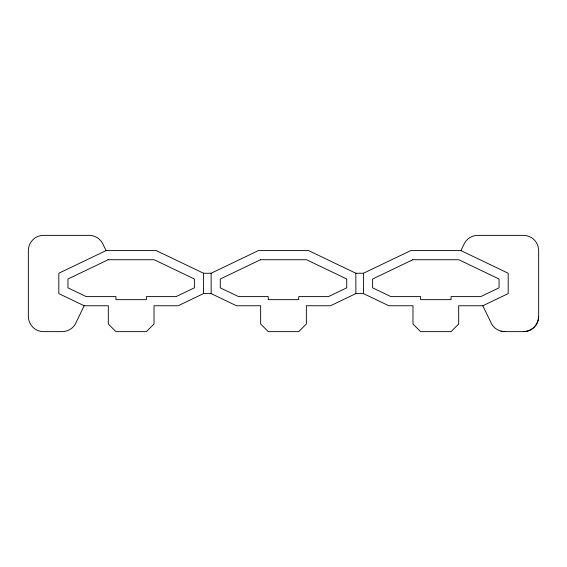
<?xml version="1.0" encoding="UTF-8"?>
<svg xmlns="http://www.w3.org/2000/svg" width="567" height="567" viewBox="0 0 567 567"><rect width="100%" height="100%" fill="white"/><g stroke="black" fill="none" stroke-linecap="round" stroke-linejoin="round"><path stroke-width="0.85" d="M500.895 331.121L504.836 331.638L523.419 331.638A15.231 15.231 0 0 0 538.65 316.407L538.65 250.593L538.133 246.652A15.231 15.231 0 0 0 523.419 235.362L477.811 235.362A15.231 15.231 0 0 0 464.621 242.981L460.921 250.593L410.742 250.593L363.475 273.244L355.856 273.244L308.59 250.593L258.41 250.593L211.144 273.244L203.525 273.244L156.258 250.593L106.079 250.593L58.812 273.244L58.812 293.6L84.164 305.748L108.325 305.748L108.325 324.019L115.937 331.638L146.399 331.638L154.018 324.019L154.018 305.748L178.18 305.748L203.525 293.6L211.144 293.6L236.489 305.748L260.65 305.748L260.65 324.019L268.269 331.638L298.731 331.638L306.35 324.019L306.35 305.748L330.511 305.748L355.856 293.6L363.475 293.6L388.82 305.748L412.982 305.748L412.982 324.019L420.601 331.638L451.063 331.638L458.675 324.019L458.675 305.748L482.836 305.748L508.188 293.6L508.188 273.244L460.921 250.593M84.164 305.748L75.354 324.019A15.231 15.231 0 0 1 62.164 331.638L43.581 331.638A15.231 15.231 0 0 1 28.35 316.407L28.35 250.593A15.231 15.231 0 0 1 43.581 235.362L89.189 235.362A15.231 15.231 0 0 1 102.379 242.981L106.079 250.593M482.836 305.748L491.646 324.019A15.231 15.231 0 0 0 504.836 331.638M363.475 273.244L363.475 293.6M355.856 273.244L355.856 293.6M211.144 273.244L211.144 293.6M203.525 273.244L203.525 293.6M538.643 316.4A15.231 15.231 0 0 1 523.412 331.631M108.155 259.729L67.948 278.999L67.948 287.845L86.241 296.605L115.937 296.605L115.937 299.652L146.399 299.652L146.399 296.605L176.103 296.605L194.389 287.845L194.389 278.999L154.181 259.729L108.155 259.729M260.487 259.729L220.28 278.999L220.28 287.845L238.565 296.605L268.269 296.605L268.269 299.652L298.731 299.652L298.731 296.605L328.435 296.605L346.721 287.845L346.721 278.999L306.513 259.729L260.487 259.729M412.819 259.729L372.611 278.999L372.611 287.845L390.897 296.605L420.601 296.605L420.601 299.652L451.063 299.652L451.063 296.605L480.759 296.605L499.052 287.845L499.052 278.999L458.845 259.729L412.819 259.729"/></g></svg>
